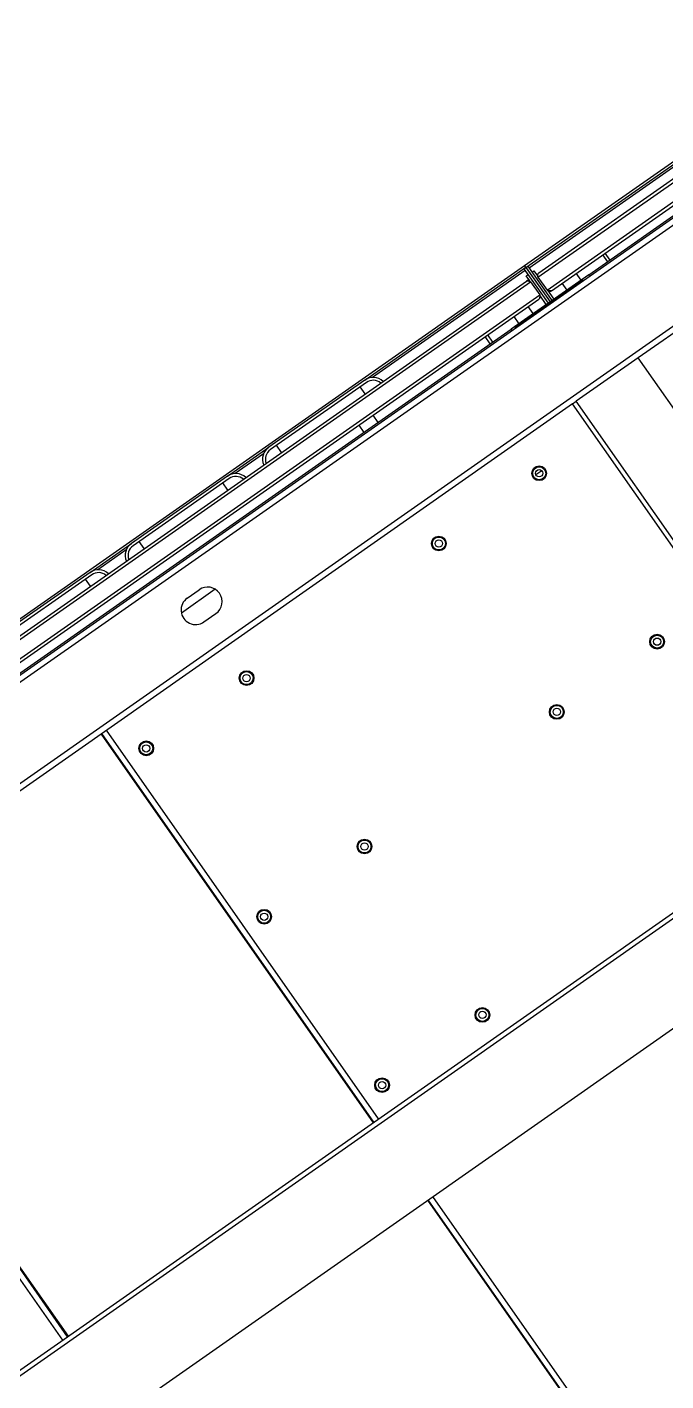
# Model space of a CAD drawing. Header units: millimetres. Extents: x 152904052 to 153933663, y 538271515 to 539240469.
# Drawn here: x 153353536 to 153353974, y 538947011 to 538947940 of the extents above; entities that cross this region are included whole.
import ezdxf

# ---------------------------------------------------------------- set-up
doc = ezdxf.new("R2010")
doc.units = ezdxf.units.MM
doc.layers.add('POWR', color=5, linetype='Continuous')

msp = doc.modelspace()

# ---------------------------------------------------------------- linework, layer by layer
at = {"layer": 'POWR', "color": 7}
for p, q in [((153353877.53, 538947776.12), (153354778.6, 538948407.06)), ((153353886.7, 538947768.26), (153354782.86, 538948395.75)), ((153353887.22, 538947771.19), (153354779.93, 538948396.27)), ((153353892.9, 538947759.41), (153354789.05, 538948386.91)), ((153353895.88, 538947758.94), (153354788.48, 538948383.94)), ((153354776.25, 538948366.83), (153353015.07, 538947133.64)), ((153354778.6, 538948363.48), (153353017.42, 538947130.29)), ((153353921.59, 538947769.86), (153354771.46, 538948364.95)), ((153354828.38, 538948328.99), (153353032.8, 538947071.71)), ((153354801.24, 538948304.99), (153353955.47, 538947712.77)), ((153353878.45, 538947774.81), (153354038.02, 538947886.55)), ((153354034.5, 538947882.12), (153353880.68, 538947774.42)), ((153353932.6, 538947784.65), (153353935.93, 538947779.9)), ((153352976.35, 538947145.35), (153353877.42, 538947776.29)), ((153353767.92, 538947697.66), (153353878.34, 538947774.98)), ((153353877.08, 538947773.98), (153353878.4, 538947774.9)), ((153353878.34, 538947774.98), (153353877.42, 538947776.29)), ((153353878.45, 538947774.81), (153353877.53, 538947776.12)), ((153353878.4, 538947774.9), (153353894.97, 538947751.22)), ((153353879.82, 538947775.65), (153353878.51, 538947774.73)), ((153353878.51, 538947774.73), (153353894.97, 538947751.22)), ((153353879.82, 538947775.65), (153353879.76, 538947775.73)), ((153353879.82, 538947775.65), (153353896.28, 538947752.14)), ((153353880.68, 538947774.42), (153353882.63, 538947771.64)), ((153353930.96, 538947783.5), (153353934.29, 538947778.75)), ((153352986.04, 538947140.42), (153353878.75, 538947765.5)), ((153353877.94, 538947772.75), (153353773.28, 538947699.46)), ((153353921.59, 538947769.86), (153353868.35, 538947732.58)), ((153353916.65, 538947765.42), (153353870.86, 538947733.36)), ((153353877.03, 538947774.06), (153353877.08, 538947773.98)), ((153353877.08, 538947773.98), (153353893.66, 538947750.3)), ((153353879.9, 538947769.96), (153353877.94, 538947772.75)), ((153353878.58, 538947769.05), (153353879.9, 538947769.96)), ((153353881, 538947765.6), (153353878.58, 538947769.05)), ((153353882.63, 538947771.64), (153353883.94, 538947772.55)), ((153353883.94, 538947772.55), (153353886.35, 538947769.11)), ((153353886.7, 538947768.26), (153353892.9, 538947759.41)), ((153353916.27, 538947766.14), (153353912.94, 538947770.89)), ((153353916.88, 538947765.09), (153353916.65, 538947765.42)), ((153353922.28, 538947768.88), (153353921.59, 538947769.86)), ((153352985.52, 538947137.49), (153353881.67, 538947764.98)), ((153352991.72, 538947128.64), (153353887.87, 538947756.14)), ((153353881.67, 538947764.98), (153353887.87, 538947756.14)), ((153353892.35, 538947749.39), (153353887.87, 538947755.78)), ((153353893.23, 538947759.29), (153353897.59, 538947753.06)), ((153353895.82, 538947758.9), (153353895.88, 538947758.94)), ((153353903.11, 538947764), (153353906.44, 538947759.25)), ((153352994.7, 538947128.17), (153353887.29, 538947753.17)), ((153353883.5, 538947743.19), (153353880.06, 538947748.11)), ((153353887.29, 538947753.17), (153353887.35, 538947753.21)), ((153353870.23, 538947741.22), (153353873.67, 538947736.31)), ((153353018.48, 538947137.5), (153353868.35, 538947732.58)), ((153353855.65, 538947723.69), (153353852.21, 538947728.61)), ((153353868.35, 538947732.58), (153353869.04, 538947731.6)), ((153353870.86, 538947733.36), (153353871.09, 538947733.03)), ((153353854.01, 538947722.54), (153353850.57, 538947727.46)), ((153353955.35, 538947712.93), (153353912.84, 538947683.16)), ((153354142.11, 538947446.22), (153353955.35, 538947712.93)), ((153353767.92, 538947697.66), (153353702.06, 538947651.54)), ((153353769.06, 538947696.02), (153353703.2, 538947649.91)), ((153353768.25, 538947688.12), (153353764.8, 538947693.04)), ((153353910.31, 538947681.39), (153353912.84, 538947683.16)), ((153354099.6, 538947416.45), (153353912.84, 538947683.16)), ((153353910.42, 538947681.22), (153353064.64, 538947089)), ((153353777.01, 538947668.63), (153353773.57, 538947673.54)), ((153354097.06, 538947414.67), (153353910.34, 538947681.32)), ((153353763.74, 538947666.66), (153353767.18, 538947661.74)), ((153353673.71, 538947631.7), (153353702.06, 538947651.54)), ((153353698.53, 538947647.12), (153353679.08, 538947633.5)), ((153353710.9, 538947647.97), (153353707.46, 538947652.89)), ((153353889.36, 538947635.41), (153353885.3, 538947632.57)), ((153353673.71, 538947631.7), (153353607.85, 538947585.58)), ((153353674.86, 538947630.06), (153353609, 538947583.94)), ((153353674.04, 538947622.16), (153353670.6, 538947627.08)), ((153353579.51, 538947565.74), (153353607.85, 538947585.58)), ((153353604.33, 538947581.16), (153353584.87, 538947567.54)), ((153353616.7, 538947582.01), (153353613.26, 538947586.93)), ((153353579.51, 538947565.74), (153353513.65, 538947519.62)), ((153353580.66, 538947564.1), (153353514.8, 538947517.98)), ((153353579.84, 538947556.2), (153353576.4, 538947561.12)), ((153353665.37, 538947554.11), (153353642.11, 538947537.82)), ((153353646.16, 538947548.07), (153353654.36, 538947553.81)), ((153353657.64, 538947531.69), (153353665.83, 538947537.43)), ((153353587.06, 538947454.8), (153353773.7, 538947188.25)), ((153353774.11, 538947188.54), (153353587.46, 538947455.09)), ((153353777.38, 538947190.83), (153353590.74, 538947457.38)), ((153353252.1, 538946823.02), (153354096.65, 538947414.38)), ((153353253.88, 538946820.49), (153354098.43, 538947411.84)), ((153353289.38, 538946769.78), (153354133.93, 538947361.14)), ((153353560.72, 538947039.12), (153353374.08, 538947305.67)), ((153353563.99, 538947041.41), (153353377.35, 538947307.97)), ((153353377.76, 538947308.25), (153353564.4, 538947041.7)), ((153353810.98, 538947135), (153354057.39, 538946783.1)), ((153354057.8, 538946783.38), (153353811.39, 538947135.29)), ((153354061.07, 538946785.68), (153353814.67, 538947137.59))]:
    msp.add_line(p, q, dxfattribs=at)
for centre, radius in [((153353887.53, 538947633.7), 5.06), ((153353887.53, 538947633.7), 4.44), ((153353887.53, 538947633.7), 2.5), ((153353818.72, 538947585.52), 5.06), ((153353818.72, 538947585.52), 4.44), ((153353818.72, 538947585.52), 2.5), ((153353968.41, 538947518.2), 5.06), ((153353968.41, 538947518.2), 4.44), ((153353968.41, 538947518.2), 2.5), ((153353686.84, 538947493.18), 5.06), ((153353686.84, 538947493.18), 4.44), ((153353686.84, 538947493.18), 2.5), ((153353899.6, 538947470.02), 5.06), ((153353899.6, 538947470.02), 4.44), ((153353899.6, 538947470.02), 2.5), ((153353618.03, 538947445), 5.06), ((153353618.03, 538947445), 4.44), ((153353618.03, 538947445), 2.5), ((153353767.71, 538947377.68), 5.06), ((153353767.71, 538947377.68), 4.44), ((153353767.71, 538947377.68), 2.5), ((153353698.91, 538947329.5), 5.06), ((153353698.91, 538947329.5), 4.44), ((153353698.91, 538947329.5), 2.5), ((153353848.59, 538947262.18), 5.06), ((153353848.59, 538947262.18), 4.44), ((153353848.59, 538947262.18), 2.5), ((153353779.78, 538947213.99), 5.06), ((153353779.78, 538947213.99), 4.44), ((153353779.78, 538947213.99), 2.5)]:
    msp.add_circle(centre, radius, dxfattribs=at)
for centre, radius, start, end in [((153353879.95, 538947763.78), 2.1, 34.99999, 124.99999), ((153353888.42, 538947769.47), 2.1, 124.99999, 214.99999), ((153353919, 538947762.06), 4.1, 99.48054, 124.99999), ((153353773.65, 538947689.47), 10, 46.53696, 124.99999), ((153353773.65, 538947689.47), 8, 49.47751, 124.99999), ((153353707.79, 538947643.35), 10, 124.99999, 203.46303), ((153353707.79, 538947643.35), 8, 124.99999, 200.52248), ((153353679.45, 538947623.51), 10, 46.53696, 124.99999), ((153353679.45, 538947623.51), 8, 49.47751, 124.99999), ((153353613.59, 538947577.39), 10, 124.99999, 203.46303), ((153353613.59, 538947577.39), 8, 124.99999, 200.52248), ((153353585.25, 538947557.55), 10, 46.53696, 124.99999), ((153353585.25, 538947557.55), 8, 49.47751, 124.99999), ((153353660.09, 538947545.62), 10, 304.99999, 124.99999), ((153353651.9, 538947539.88), 10, 124.99999, 304.99999)]:
    msp.add_arc(centre, radius, start, end, dxfattribs=at)
for points in [[(153353878.75, 538947765.5), (153353878.9, 538947765.57), (153353879.21, 538947765.72), (153353879.9, 538947765.64), (153353880.74, 538947765.37), (153353881.36, 538947765.11), (153353881.67, 538947764.98)], [(153353886.7, 538947768.26), (153353886.69, 538947768.56), (153353886.66, 538947769.19), (153353886.69, 538947770.06), (153353886.83, 538947770.79), (153353887.09, 538947771.05), (153353887.22, 538947771.19)]]:
    msp.add_open_spline(points, degree=3, knots=[0, 0, 0, 0, 0.230728, 0.485563, 0.740459, 1, 1, 1, 1], dxfattribs=at)
for points in [[(153353887.87, 538947756.14), (153353887.88, 538947755.81), (153353887.9, 538947755.15), (153353887.85, 538947754.27), (153353887.68, 538947753.56), (153353887.42, 538947753.3), (153353887.29, 538947753.17)], [(153353887.35, 538947753.21), (153353887.56, 538947753.4), (153353887.97, 538947753.76), (153353888.26, 538947754.56), (153353888.26, 538947755.41), (153353888, 538947755.89), (153353887.87, 538947756.14)], [(153353895.88, 538947758.94), (153353895.71, 538947758.86), (153353895.38, 538947758.71), (153353894.66, 538947758.79), (153353893.82, 538947759.05), (153353893.2, 538947759.29), (153353892.9, 538947759.41)], [(153353892.9, 538947759.41), (153353893.08, 538947759.21), (153353893.45, 538947758.79), (153353894.24, 538947758.5), (153353895.09, 538947758.5), (153353895.58, 538947758.77), (153353895.82, 538947758.9)]]:
    msp.add_open_spline(points, degree=3, dxfattribs=at)

doc.saveas('drawing.dxf')
